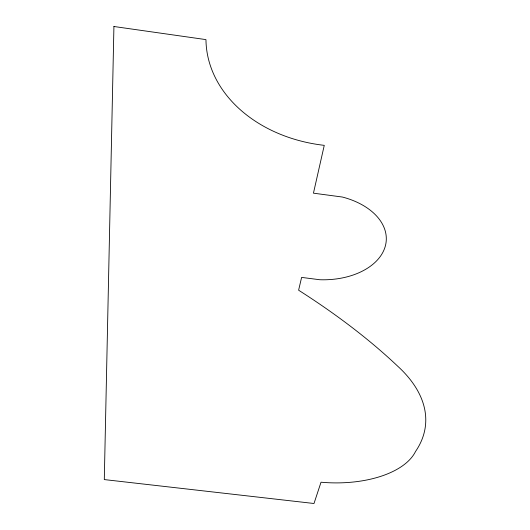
<?xml version="1.0" encoding="UTF-8"?>
<svg xmlns="http://www.w3.org/2000/svg" width="530" height="530" viewBox="0 0 530 530"><rect width="100%" height="100%" fill="white"/><g stroke="black" fill="none" stroke-linecap="round" stroke-linejoin="round"><path stroke-width="0.79" d="M113.924 26.5L104.297 479.584L313.998 503.5L321.021 482.214A87.582 45.037 2.6 0 0 415.54 451.467A185.613 97.838 5.1 0 0 397.613 366.117A680.606 289.281 12.6 0 0 298.609 290.208L301.61 277.402L319.762 279.734A65.925 42.864 2.8 0 0 385.303 246.159A65.925 42.864 2.8 0 0 342.393 197.041L313.449 193.172L324.261 145.346A136.343 106.444 1.3 0 1 205.965 39.611L113.924 26.5"/></g></svg>
